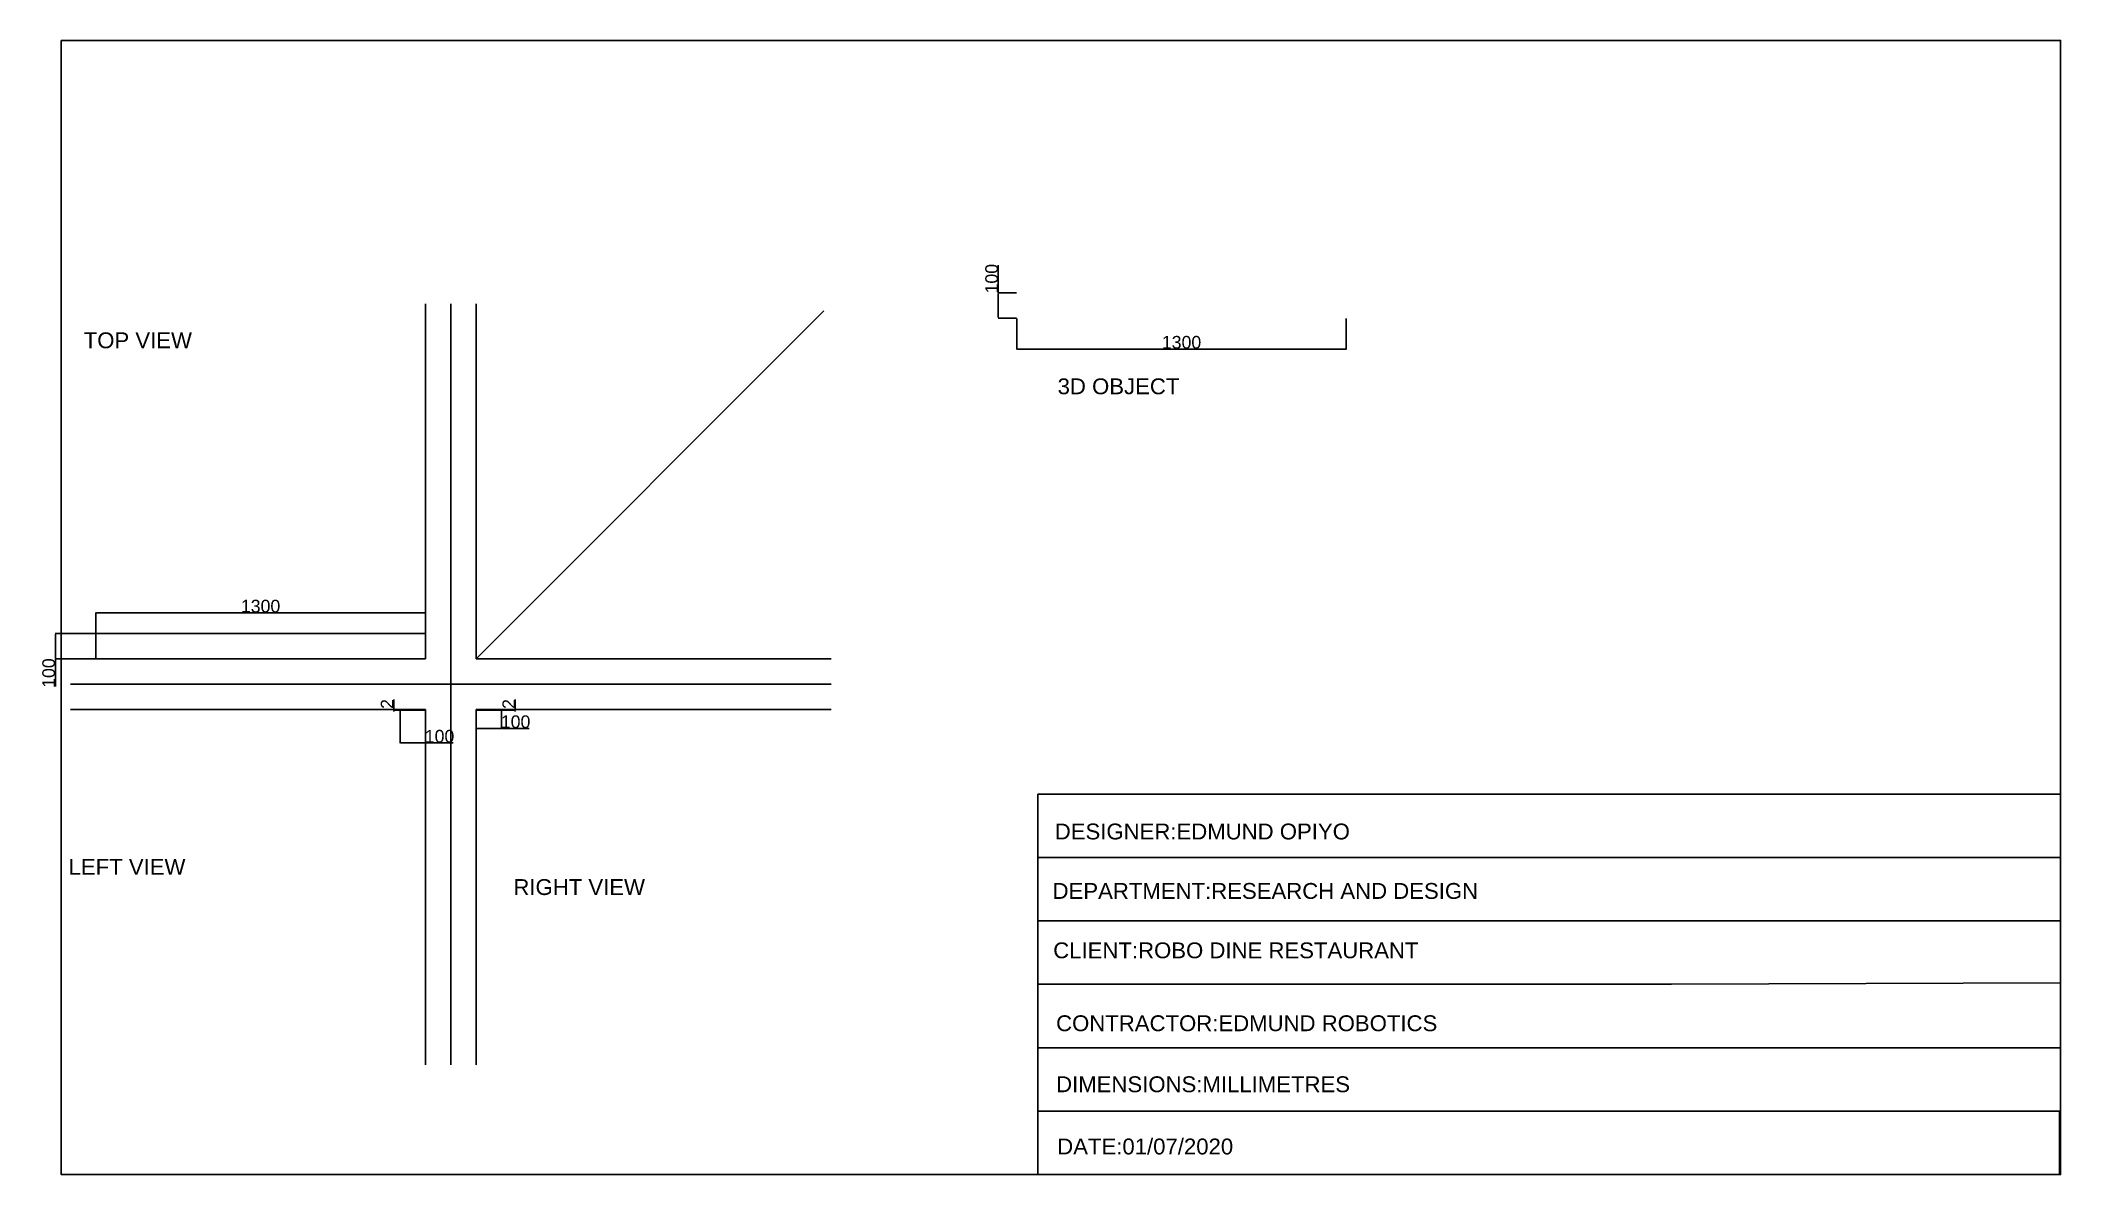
# Model space of a CAD drawing. Header units: millimetres. Extents: x -51 to 7917, y -1265 to 3206.
import ezdxf

# ---------------------------------------------------------------- set-up
doc = ezdxf.new("R2010")
doc.units = ezdxf.units.MM
doc.layers.add('dimensions', color=3, linetype='Continuous')
doc.layers.add('textAnnotation', color=4, linetype='Continuous', plot=False)
doc.styles.get("Standard").update_dxf_attribs({"font": 'arial.ttf'})
doc.dimstyles.new('ISO-25', dxfattribs={"dimtxt": 50, "dimasz": 2.5, "dimexe": 1.25, "dimexo": 0.625, "dimtad": 1, "dimtxsty": 'Standard', "dimcen": 2.5, "dimadec": 0, "dimazin": 0, "dimtfac": 1, "dimtmove": 0, "dimatfit": 3, "dimfxl": 1, "dimarcsym": 0})

# ---------------------------------------------------------------- blocks, each defined once
blk = doc.blocks.new('*D1')
at = {"layer": 'Defpoints', "color": 0, "transparency": 16777216}
for p in [(1467.2, 949.2), (167.2, 867.7), (1467.2, 867.7)]:
    blk.add_point(p, dxfattribs=at)
at = {"layer": 'dimensions', "color": 0, "lineweight": -2, "transparency": 16777216}
for p, q in [((167.2, 868.4), (167.2, 950.5)), ((169.7, 949.2), (1464.7, 949.2)), ((1467.2, 868.4), (1467.2, 950.5))]:
    blk.add_line(p, q, dxfattribs=at)
at = {"layer": 'dimensions', "color": 0, "transparency": 16777216}
for points in [[(169.7, 949.7), (169.7, 948.8), (167.2, 949.2)], [(1464.7, 949.7), (1464.7, 948.8), (1467.2, 949.2)]]:
    blk.add_solid(points, dxfattribs=at)
at = {"layer": 'dimensions', "color": 0, "transparency": 16777216, "insert": (817.2, 975.4), "char_height": 50, "attachment_point": 5}
blk.add_mtext('1300', dxfattribs=at)
blk = doc.blocks.new('*D2')
at = {"layer": 'Defpoints', "color": 0, "transparency": 16777216}
for p in [(167.2, 867.7), (7.7, 767.7), (167.2, 767.7)]:
    blk.add_point(p, dxfattribs=at)
at = {"layer": 'dimensions', "color": 0, "lineweight": -2, "transparency": 16777216}
for p, q in [((166.6, 867.7), (6.5, 867.7)), ((7.7, 865.2), (7.7, 770.2)), ((166.6, 767.7), (6.5, 767.7)), ((7.7, 767.7), (7.7, 658.4))]:
    blk.add_line(p, q, dxfattribs=at)
at = {"layer": 'dimensions', "color": 0, "transparency": 16777216}
for points in [[(7.3, 865.2), (8.2, 865.2), (7.7, 867.7)], [(7.3, 770.2), (8.2, 770.2), (7.7, 767.7)]]:
    blk.add_solid(points, dxfattribs=at)
at = {"layer": 'dimensions', "color": 0, "transparency": 16777216, "insert": (-18.4, 711.8), "char_height": 50, "attachment_point": 5, "rotation": 90}
blk.add_mtext('100', dxfattribs=at)
blk = doc.blocks.new('*D3')
at = {"layer": 'Defpoints', "color": 0, "transparency": 16777216}
for p in [(1367.2, 565.7), (1467.2, 565.7), (1467.2, 436.2)]:
    blk.add_point(p, dxfattribs=at)
at = {"layer": 'dimensions', "color": 0, "lineweight": -2, "transparency": 16777216}
for p, q in [((1367.2, 565.1), (1367.2, 435)), ((1467.2, 565.1), (1467.2, 435)), ((1369.7, 436.2), (1464.7, 436.2)), ((1467.2, 436.2), (1576.6, 436.2))]:
    blk.add_line(p, q, dxfattribs=at)
at = {"layer": 'dimensions', "color": 0, "transparency": 16777216}
for points in [[(1369.7, 436.6), (1369.7, 435.8), (1367.2, 436.2)], [(1464.7, 436.6), (1464.7, 435.8), (1467.2, 436.2)]]:
    blk.add_solid(points, dxfattribs=at)
at = {"layer": 'dimensions', "color": 0, "transparency": 16777216, "insert": (1523.1, 462.4), "char_height": 50, "attachment_point": 5}
blk.add_mtext('100', dxfattribs=at)
blk = doc.blocks.new('*D4')
at = {"layer": 'Defpoints', "color": 0, "transparency": 16777216}
for p in [(1342.3, 567.7), (1367.2, 567.7), (1367.2, 565.7)]:
    blk.add_point(p, dxfattribs=at)
at = {"layer": 'dimensions', "color": 0, "lineweight": -2, "transparency": 16777216}
for p, q in [((1366.6, 567.7), (1341, 567.7)), ((1366.6, 565.7), (1341, 565.7)), ((1342.3, 570.2), (1342.3, 607.1)), ((1342.3, 565.7), (1342.3, 567.7)), ((1342.3, 563.2), (1342.3, 560.7))]:
    blk.add_line(p, q, dxfattribs=at)
at = {"layer": 'dimensions', "color": 0, "transparency": 16777216}
for points in [[(1341.8, 570.2), (1342.7, 570.2), (1342.3, 567.7)], [(1341.8, 563.2), (1342.7, 563.2), (1342.3, 565.7)]]:
    blk.add_solid(points, dxfattribs=at)
at = {"layer": 'dimensions', "color": 0, "transparency": 16777216, "insert": (1316.5, 589.9), "char_height": 50, "attachment_point": 5, "rotation": 90}
blk.add_mtext('2', dxfattribs=at)
blk = doc.blocks.new('*D5')
at = {"layer": 'Defpoints', "color": 0, "transparency": 16777216}
for p in [(1767.2, 567.7), (1767.2, 565.7), (1821.9, 567.7)]:
    blk.add_point(p, dxfattribs=at)
at = {"layer": 'dimensions', "color": 0, "lineweight": -2, "transparency": 16777216}
for p, q in [((1767.8, 567.7), (1823.2, 567.7)), ((1767.8, 565.7), (1823.2, 565.7)), ((1821.9, 570.2), (1821.9, 607.1)), ((1821.9, 565.7), (1821.9, 567.7)), ((1821.9, 563.2), (1821.9, 560.7))]:
    blk.add_line(p, q, dxfattribs=at)
at = {"layer": 'dimensions', "color": 0, "transparency": 16777216}
for points in [[(1821.5, 570.2), (1822.3, 570.2), (1821.9, 567.7)], [(1821.5, 563.2), (1822.3, 563.2), (1821.9, 565.7)]]:
    blk.add_solid(points, dxfattribs=at)
at = {"layer": 'dimensions', "color": 0, "transparency": 16777216, "insert": (1796.2, 589.9), "char_height": 50, "attachment_point": 5, "rotation": 90}
blk.add_mtext('2', dxfattribs=at)
blk = doc.blocks.new('*D6')
at = {"layer": 'Defpoints', "color": 0, "transparency": 16777216}
for p in [(1667.2, 565.7), (1767.2, 565.7), (1767.2, 493.5)]:
    blk.add_point(p, dxfattribs=at)
at = {"layer": 'dimensions', "color": 0, "lineweight": -2, "transparency": 16777216}
for p, q in [((1667.2, 565.1), (1667.2, 492.3)), ((1767.2, 565.1), (1767.2, 492.3)), ((1669.7, 493.5), (1764.7, 493.5)), ((1767.2, 493.5), (1876.6, 493.5))]:
    blk.add_line(p, q, dxfattribs=at)
at = {"layer": 'dimensions', "color": 0, "transparency": 16777216}
for points in [[(1669.7, 493.9), (1669.7, 493.1), (1667.2, 493.5)], [(1764.7, 493.9), (1764.7, 493.1), (1767.2, 493.5)]]:
    blk.add_solid(points, dxfattribs=at)
at = {"layer": 'dimensions', "color": 0, "transparency": 16777216, "insert": (1823.1, 519.7), "char_height": 50, "attachment_point": 5}
blk.add_mtext('100', dxfattribs=at)
blk = doc.blocks.new('*D8')
at = {"layer": 'Defpoints', "color": 0, "transparency": 16777216}
for p in [(3727.1, 2210.6), (3799.7, 2210.6, -2), (3799.7, 2110.6, -2)]:
    blk.add_point(p, dxfattribs=at)
at = {"layer": 'dimensions', "color": 0, "lineweight": -2, "transparency": 16777216}
for p, q in [((3727.1, 2210.6), (3727.1, 2319.9)), ((3799.1, 2210.6), (3725.9, 2210.6)), ((3727.1, 2113.1), (3727.1, 2208.1)), ((3799.1, 2110.6), (3725.9, 2110.6))]:
    blk.add_line(p, q, dxfattribs=at)
at = {"layer": 'dimensions', "color": 0, "transparency": 16777216}
for points in [[(3726.7, 2208.1), (3727.5, 2208.1), (3727.1, 2210.6)], [(3726.7, 2113.1), (3727.5, 2113.1), (3727.1, 2110.6)]]:
    blk.add_solid(points, dxfattribs=at)
at = {"layer": 'dimensions', "color": 0, "transparency": 16777216, "insert": (3701, 2266.5), "char_height": 50, "attachment_point": 5, "rotation": 90}
blk.add_mtext('100', dxfattribs=at)
blk = doc.blocks.new('*D9')
at = {"layer": 'Defpoints', "color": 0, "transparency": 16777216}
for p in [(3799.7, 2110.6), (5099.7, 2110.6), (5099.7, 1989.3)]:
    blk.add_point(p, dxfattribs=at)
at = {"layer": 'dimensions', "color": 0, "lineweight": -2, "transparency": 16777216}
for p, q in [((3799.7, 2110), (3799.7, 1988)), ((5099.7, 2110), (5099.7, 1988)), ((3802.2, 1989.3), (5097.2, 1989.3))]:
    blk.add_line(p, q, dxfattribs=at)
at = {"layer": 'dimensions', "color": 0, "transparency": 16777216}
for points in [[(3802.2, 1989.7), (3802.2, 1988.9), (3799.7, 1989.3)], [(5097.2, 1989.7), (5097.2, 1988.9), (5099.7, 1989.3)]]:
    blk.add_solid(points, dxfattribs=at)
at = {"layer": 'dimensions', "color": 0, "transparency": 16777216, "insert": (4449.7, 2015.5), "char_height": 50, "attachment_point": 5}
blk.add_mtext('1300', dxfattribs=at)

msp = doc.modelspace()

# ---------------------------------------------------------------- linework, layer by layer
for p, q in [((1467.213, 2167.734), (1467.213, 767.734)), ((1567.213, 2167.734), (1567.213, -832.266)), ((1667.213, 2167.734), (1667.213, 767.734)), ((1667.213, 767.734), (3038.954, 2139.474)), ((1467.213, 767.734), (67.213, 767.734)), ((1667.213, 767.734), (3067.213, 767.734)), ((1567.213, 667.734), (67.213, 667.734)), ((1567.213, 667.734), (3067.213, 667.734)), ((1467.213, 567.734), (67.213, 567.734)), ((1467.213, 567.734), (1467.213, -832.266)), ((1667.213, 567.734), (3067.213, 567.734)), ((1667.213, 567.734), (1667.213, -832.266)), ((6382.664, 234.793), (3882.664, 234.793)), ((3882.664, 234.793), (3882.664, -15.205)), ((6382.664, 234.793), (7916.998, 234.793)), ((7916.998, 234.793), (7916.998, -1015.207)), ((6382.664, -15.207), (3882.664, -15.207)), ((3882.664, -15.207), (3882.664, -265.205)), ((6382.664, -15.207), (7916.998, -15.207)), ((3882.664, -265.207), (3882.664, -515.205)), ((6382.664, -265.207), (3882.664, -265.207)), ((3882.664, -265.207), (3882.664, -515.205)), ((6382.664, -265.207), (7916.998, -265.207)), ((6382.664, -515.207), (3882.664, -515.207)), ((3882.664, -515.207), (3882.664, -765.205)), ((6382.664, -515.207), (7916.998, -509.246)), ((3882.664, -1015.207), (3882.664, -765.205)), ((3882.664, -765.205), (7916.998, -765.205)), ((3882.664, -765.205), (3882.664, -1015.207)), ((6382.664, -1015.207), (3882.664, -1015.207)), ((3882.664, -1015.207), (7916.998, -1015.207)), ((3882.664, -1015.207), (3882.664, -1265.209)), ((6382.664, -1015.207), (7916.998, -1015.207)), ((7912.743, -1015.207), (7912.743, -1265.209)), ((3882.664, -1265.209), (7916.998, -1265.209))]:
    msp.add_line(p, q)
for points in [[(30.698, 3205.793), (7916.998, 3205.793), (7916.998, -1265.209), (30.698, -1265.209)], [(1467.213, 767.734), (167.213, 767.734), (167.213, 867.734), (1467.213, 867.734)], [(1367.213, 567.734), (1467.213, 567.734), (1467.213, 565.734), (1367.213, 565.734)], [(1667.213, 567.734), (1767.213, 567.734), (1767.213, 565.734), (1667.213, 565.734)]]:
    msp.add_lwpolyline(points, close=True)

# ---------------------------------------------------------------- texts
at = {"layer": 'textAnnotation'}
for s, p in [('3D OBJECT', (3961.004, 1810.958)), ('DESIGNER:EDMUND OPIYO', (3949.655, 56.019)), ('DEPARTMENT:RESEARCH AND DESIGN', (3941.146, -178.302)), ('CLIENT:ROBO DINE RESTAURANT', (3943.66, -412.487)), ('CONTRACTOR:EDMUND ROBOTICS', (3955.013, -699.883)), ('DIMENSIONS:MILLIMETRES', (3955.013, -940.436)), ('DATE:01/07/2020', (3959.428, -1185.706))]:
    msp.add_text(s, height=62.5, dxfattribs=at).set_placement(p)
at = {"layer": 'textAnnotation', "char_height": 62.5, "attachment_point": 1}
for s, insert in [('TOP VIEW', (119.638, 2054.813)), ('LEFT VIEW', (59.962, -20.854)), ('RIGHT VIEW', (1814.363, -100.579))]:
    msp.add_mtext_dynamic_manual_height_columns(s, width=2091.19169, gutter_width=12.5, heights=[910.774], dxfattribs=dict(at, insert=insert))

# ---------------------------------------------------------------- dimensions: what is measured, and where the dimension line sits
at = {"layer": 'dimensions'}
for base, p1, p2, angle, picture, middle in [((3727.13, 2210.588), (3799.745, 2110.588, -2), (3799.745, 2210.588, -2), 270, '*D8', (3700.976, 2266.509)), ((7.737, 767.734), (167.213, 867.734), (167.213, 767.734), 90, '*D2', (-18.417, 711.812)), ((1342.256, 567.734), (1367.213, 565.734), (1367.213, 567.734), 90, '*D4', (1316.529, 589.918)), ((1821.918, 567.734), (1767.213, 565.734), (1767.213, 567.734), 90, '*D5', (1796.191, 589.918))]:
    dim = msp.add_linear_dim(base=base, p1=p1, p2=p2, angle=angle, dimstyle='ISO-25', dxfattribs=at)
    dim.commit()
    dim.dimension.update_dxf_attribs({"geometry": picture, "text_midpoint": middle})
for base, p1, p2, picture, middle in [((5099.745, 1989.287), (3799.745, 2110.588), (5099.745, 2110.588), '*D9', (4449.745, 2015.457)), ((1467.213, 949.24), (167.213, 867.734), (1467.213, 867.734), '*D1', (817.213, 975.411)), ((1467.213, 436.22), (1367.213, 565.734), (1467.213, 565.734), '*D3', (1523.135, 462.374)), ((1767.213, 493.531), (1667.213, 565.734), (1767.213, 565.734), '*D6', (1823.135, 519.684))]:
    dim = msp.add_linear_dim(base=base, p1=p1, p2=p2, dimstyle='ISO-25', dxfattribs=at)
    dim.commit()
    dim.dimension.update_dxf_attribs({"geometry": picture, "text_midpoint": middle})

doc.saveas('drawing.dxf')
